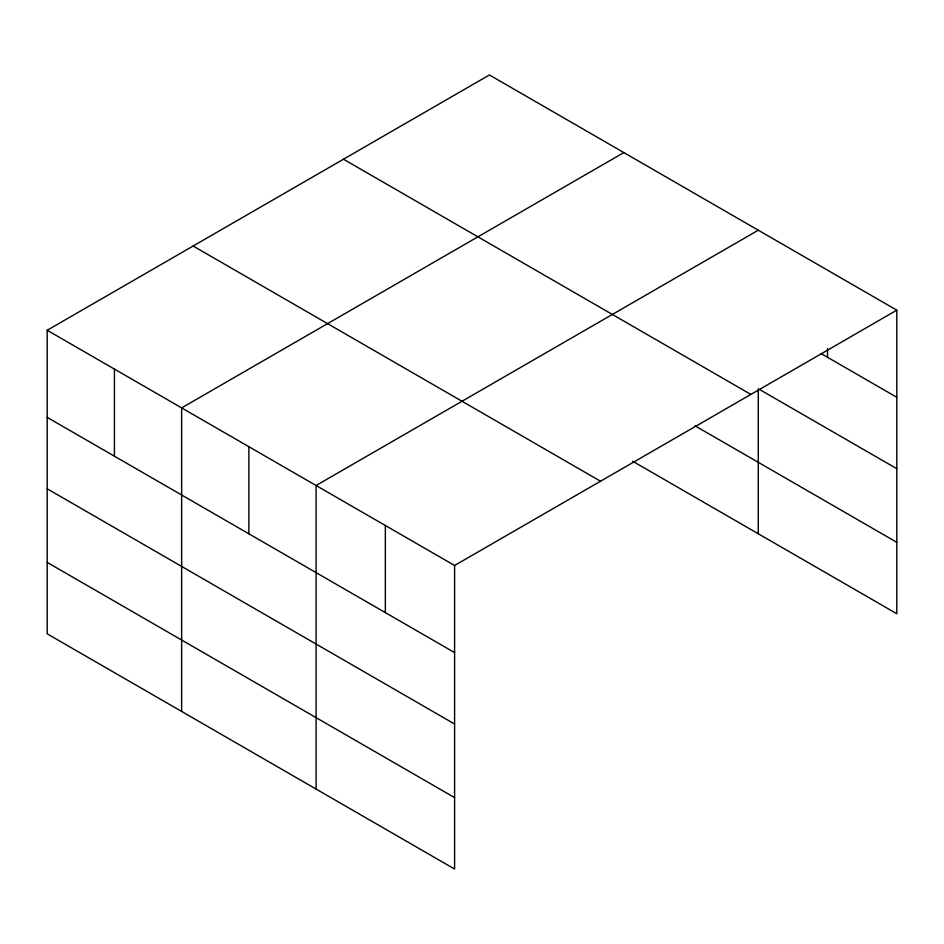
<?xml version="1.0" encoding="UTF-8"?>
<svg xmlns="http://www.w3.org/2000/svg" width="944" height="944" viewBox="0 0 944 944"><rect width="100%" height="100%" fill="white"/><g stroke="black" fill="none" stroke-linecap="round" stroke-linejoin="round"><path stroke-width="1.42" d="M896.8 310.175L489.405 74.965L47.2 330.27L47.2 633.825L454.595 869.035L454.595 565.48L896.8 310.175L896.8 613.73L632.728 461.274M623.842 152.586L181.637 407.891L181.637 711.446M758.28 230.206L316.087 485.511L316.087 789.066M821.245 353.67L896.8 397.282M759.542 389.471L896.8 468.708M343.474 159.217L750.869 394.427M694.867 425.72L896.8 542.304M193.131 246.018L600.526 481.228M47.2 330.27L454.595 565.48M47.2 417.378L454.595 652.587M47.2 488.803L454.595 724.013M47.2 562.4L454.595 797.609M827.546 348.584L827.546 357.304M758.28 388.739L758.28 533.761M385.341 525.489L385.341 612.609M248.862 446.701L248.862 533.808M114.425 369.08L114.425 456.188"/></g></svg>
